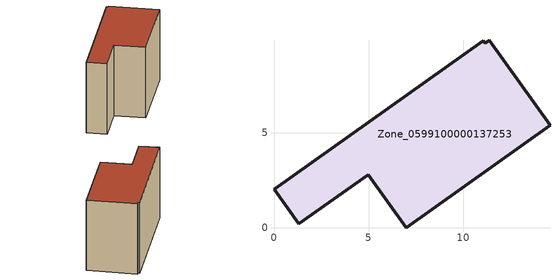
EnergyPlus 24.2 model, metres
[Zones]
Zone_0599100000137253
 floor ground (C_G): 0,2.02 11.05,9.87 11.15,9.74 11.36,9.88 14.57,5.39 6.97,0 4.97,2.8 1.31,0.2 z0
 wall outside (C_F): 0,2.02 1.31,0.2 4.97,2.8 6.97,0 14.57,5.39 11.36,9.88 11.15,9.74 11.05,9.87 0,2.02 z0:8.36
 roof outside (C_R): 11.05,9.87 0,2.02 1.31,0.2 4.97,2.8 6.97,0 14.57,5.39 11.36,9.88 11.15,9.74 z8.36
[BUILDING]
Pand.0599100000137253: North Axis=0; Terrain=City; Loads Convergence Tolerance Value=0.04; Temperature Convergence Tolerance Value=0.4; Solar Distribution=FullExterior; Maximum Number of Warmup Days=25; Minimum Number of Warmup Days=1
[Site:Location]
Rotterdam.The.Hague.AP_ZH_NLD Design_Conditions: Latitude=51.96; Longitude=4.45; Time Zone=1; Elevation=-4.5
[SITE:GROUNDTEMPERATURE:BUILDINGSURFACE]
18, 18, 18, 18, 18, 18, 18, 18, 18, 18, 18, 18
[MATERIAL] Thermal Absorptance=0.9; Solar Absorptance=0.7; Visible Absorptance=0.7
Name | Roughness | Thickness | Conductivity | Density | Specific Heat
G.TI.1975-1991 | MediumSmooth | 0.15 | 0.288461 | 540 | 1210
F.TI.1975-1991 | Rough | 0.3 | 0.230769 | 1920 | 840
R.TI.1975-1991 | MediumRough | 0.2 | 0.153846 | 1500 | 1000
[CONSTRUCTION]
C_G: G.TI.1975-1991
C_F: F.TI.1975-1991
C_R: R.TI.1975-1991
[ZONE]
Zone_0599100000137253: Type=1; Multiplier=1; Ceiling Height=Autocalculate; Volume=Autocalculate; Floor Area=autocalculate; Part of Total Floor Area=Yes
[ZONEINFILTRATION:DESIGNFLOWRATE]
Infil_Zone_0599100000137253: Zone or ZoneList or Space or SpaceList=Zone_0599100000137253; Schedule=AlwaysOn; Design Flow Rate Calculation Method=Flow/Area; Flow Rate per Floor Area=0.003; Constant Term Coefficient=1; Temperature Term Coefficient=0; Velocity Term Coefficient=0; Velocity Squared Term Coefficient=0
[HVACTEMPLATE:ZONE:IDEALLOADSAIRSYSTEM]
Zone_0599100000137253: Maximum Heating Supply Air Temperature=50; Minimum Cooling Supply Air Temperature=13; Maximum Heating Supply Air Humidity Ratio=0.0156; Minimum Cooling Supply Air Humidity Ratio=0.0077; Heating Limit=NoLimit; Cooling Limit=NoLimit; Dehumidification Control Type=ConstantSensibleHeatRatio; Cooling Sensible Heat Ratio=0.7; Dehumidification Setpoint=60; Humidification Control Type=None; Humidification Setpoint=30; Outdoor Air Method=None; Outdoor Air Flow Rate per Person=0.00944; Outdoor Air Flow Rate per Zone Floor Area=0; Outdoor Air Flow Rate per Zone=0; Demand Controlled Ventilation Type=None; Outdoor Air Economizer Type=NoEconomizer; Heat Recovery Type=None; Sensible Heat Recovery Effectiveness=0.7; Latent Heat Recovery Effectiveness=0.65
[ZONECONTROL:THERMOSTAT]
ThermostatControl_Zone_0599100000137253: Zone or ZoneList=Zone_0599100000137253; Control Type Schedule=DualSetpointControlType; Control 1=Thermostat_Zone_0599100000137253; Temperature Difference Between Cutout And Setpoint=0
[THERMOSTATSETPOINT:DUALSETPOINT]
Thermostat_Zone_0599100000137253: Heating Setpoint Temperature Schedule=HeatingSetpoint_Zone_0599100000137253; Cooling Setpoint Temperature Schedule=CoolingSetpoint_Zone_0599100000137253
[SCHEDULE:COMPACT]
HeatingSetpoint_Zone_0599100000137253: Through: 12/31, For: AllDays, Until: 24:00, 21
CoolingSetpoint_Zone_0599100000137253: Through: 12/31, For: AllDays, Until: 24:00, 24
DualSetpointControlType: Through: 12/31, For: AllDays, Until: 24:00, 4
AlwaysOn: Through: 12/31, For: AllDays, Until: 24:00, 1
